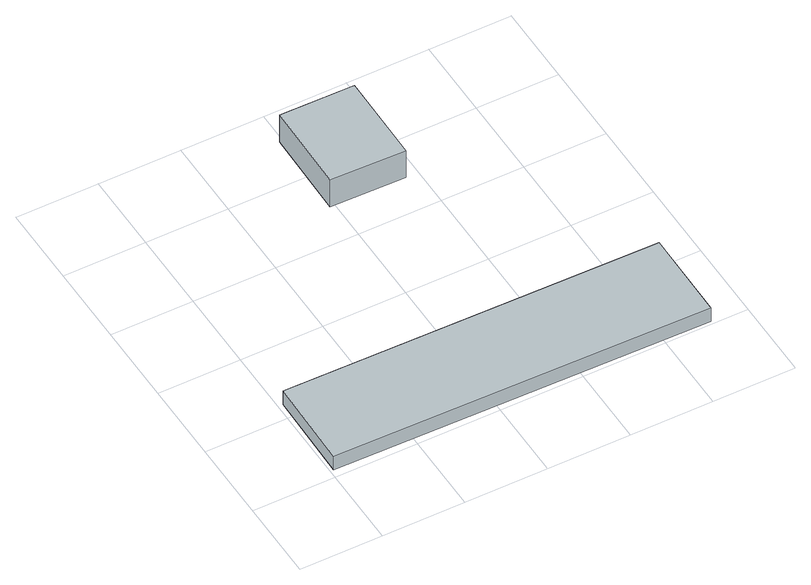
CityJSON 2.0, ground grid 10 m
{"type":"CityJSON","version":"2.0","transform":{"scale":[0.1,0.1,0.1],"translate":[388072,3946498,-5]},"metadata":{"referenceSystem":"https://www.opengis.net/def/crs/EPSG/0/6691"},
"CityObjects":{
"object1":{"type":"GenericCityObject","attributes":{"class":"1","occupierType":"1","occupierName":"1","year":2020,"yearType":"1","administrator":"1","depth":4,"minDepth":3,"maxDepth":5,"maxWidth":0.3,"material":"1"},"geometry":[{"type":"MultiSurface","lod":"1","boundaries":[[[0,1,2,3]],[[4,5,6,7]],[[7,4,0,3]],[[6,5,1,2]],[[7,6,2,3]],[[4,5,1,0]]]}]},
"object2":{"type":"GenericCityObject","attributes":{"class":"1","occupierType":"1"},"geometry":[{"type":"MultiSurface","lod":"1","boundaries":[[[8,9,10,11]],[[12,13,14,15]],[[8,12,15,11]],[[9,13,14,10]],[[10,14,15,11]],[[9,13,12,8]]]}]}
},
"vertices":[
[457,4,20],[457,4,0],[4,10,0],[4,10,20],[458,115,20],[458,115,0],[6,121,0],[6,121,20],
[191,451,50],[281,450,50],[280,339,50],[189,341,50],[191,451,10],[281,450,10],[280,339,10],[189,341,10]
]}
